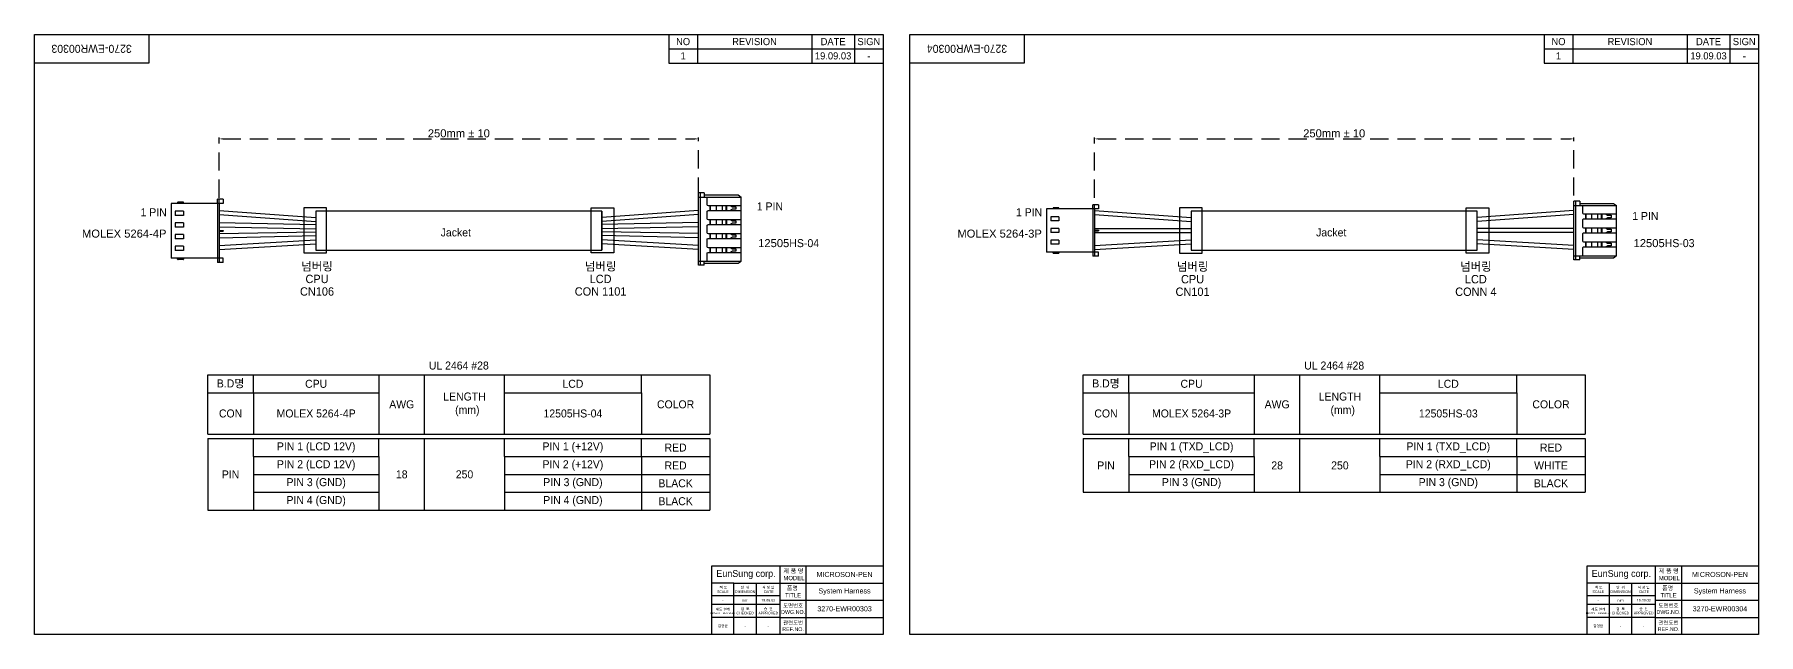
# Model space of a CAD drawing. Header units: millimetres. Extents: x 0 to 2432, y -889 to 868.
# Drawn here: x 1226 to 2432, y 448 to 868 of the extents above; entities that cross this region are included whole.
import ezdxf

# ---------------------------------------------------------------- set-up
doc = ezdxf.new("R2010")
doc.units = ezdxf.units.MM
doc.linetypes.add('DASHED', pattern=[19.05, 12.7, -6.35])
for name, color, linetype in [('0 @ 1', 7, 'Continuous'), ('4', 133, 'Continuous'), ('CURITY-KONA-PEN-ASSY_DXF_FORMAT', 7, 'Continuous')]:
    doc.layers.add(name, color=color, linetype=linetype)
doc.styles.get("Standard").update_dxf_attribs({"font": 'arial.ttf'})
doc.styles.add('TEXTSTYLE_8', font='shanno.ttf')
doc.styles.add('주석', font='gulim.ttc')
doc.dimstyles.new('ISO-25$0', dxfattribs={"dimtxt": 2.5, "dimasz": 2.5, "dimexe": 1, "dimexo": 1, "dimgap": 1, "dimtad": 1, "dimdec": 4, "dimdsep": 46, "dimtxsty": 'Standard', "dimcen": 2.5, "dimadec": 0, "dimazin": 2, "dimtfac": 1, "dimtdec": 4, "dimtmove": 0, "dimatfit": 3, "dimfxl": 0, "dimarcsym": 0})

# ---------------------------------------------------------------- blocks, each defined once
blk = doc.blocks.new('*D13')
at = {"color": 0, "linetype": 'DASHED', "lineweight": -2}
for p, q in [((1354.9, 753.8), (1354.9, 796)), ((1357.4, 795), (1687.9, 795)), ((1690.4, 755.3), (1690.4, 796))]:
    blk.add_line(p, q, dxfattribs=at)
at = {"color": 0}
for points in [[(1357.4, 795.5), (1357.4, 794.6), (1354.9, 795)], [(1687.9, 794.6), (1687.9, 795.5), (1690.4, 795)]]:
    blk.add_solid(points, dxfattribs=at)
at = {"layer": 'Defpoints', "color": 0}
for p in [(1690.4, 795), (1354.9, 752.8), (1690.4, 754.3)]:
    blk.add_point(p, dxfattribs=at)
at = {"color": 0, "insert": (1522.7, 798.9), "char_height": 2.5, "attachment_point": 5}
blk.add_mtext('{\\H2.24x;250mm ± 10}', dxfattribs=at)
blk = doc.blocks.new('*D14')
at = {"color": 0, "linetype": 'DASHED', "lineweight": -2}
for p, q in [((1967.6, 753.8), (1967.6, 796)), ((1970.1, 795), (2300.7, 795)), ((2303.2, 755.3), (2303.2, 796))]:
    blk.add_line(p, q, dxfattribs=at)
at = {"color": 0}
for points in [[(1970.1, 795.5), (1970.1, 794.6), (1967.6, 795)], [(2300.7, 794.6), (2300.7, 795.5), (2303.2, 795)]]:
    blk.add_solid(points, dxfattribs=at)
at = {"layer": 'Defpoints', "color": 0}
for p in [(2303.2, 795), (1967.6, 752.8), (2303.2, 754.3)]:
    blk.add_point(p, dxfattribs=at)
at = {"color": 0, "insert": (2135.4, 798.9), "char_height": 2.5, "attachment_point": 5}
blk.add_mtext('{\\H2.24x;250mm ± 10}', dxfattribs=at)

msp = doc.modelspace()

# ---------------------------------------------------------------- linework, layer by layer
for p, q in [((1225.65332, 868.11213), (1819.65332, 868.11213)), ((1225.65332, 448.11213), (1225.65332, 868.11213)), ((1305.65332, 868.11213), (1305.65332, 848.11213)), ((1669.65332, 868.11213), (1669.65332, 848.11213)), ((1669.65332, 858.11213), (1819.65332, 858.11213)), ((1689.65332, 868.11213), (1689.65332, 848.11213)), ((1769.65332, 868.11213), (1769.65332, 848.11213)), ((1799.65332, 868.11213), (1799.65332, 848.11213)), ((1819.65332, 868.11213), (1819.65332, 448.11213)), ((1838.3878, 868.11213), (2432.3878, 868.11213)), ((1838.3878, 448.11213), (1838.3878, 868.11213)), ((1918.3878, 868.11213), (1918.3878, 848.11213)), ((2282.3878, 868.11213), (2282.3878, 848.11213)), ((2282.3878, 858.11213), (2432.3878, 858.11213)), ((2302.3878, 868.11213), (2302.3878, 848.11213)), ((2382.3878, 868.11213), (2382.3878, 848.11213)), ((2412.3878, 868.11213), (2412.3878, 848.11213)), ((2432.3878, 868.11213), (2432.3878, 448.11213)), ((1305.65332, 848.11213), (1225.65332, 848.11213)), ((1669.65332, 848.11213), (1819.65332, 848.11213)), ((1918.3878, 848.11213), (1838.3878, 848.11213)), ((2282.3878, 848.11213), (2432.3878, 848.11213)), ((1357.76652, 749.88439), (1321.30816, 749.88439)), ((1321.30816, 749.88439), (1321.30816, 711.45845)), ((1325.83695, 750.4631), (1325.83695, 749.88439)), ((1329.69937, 750.75245), (1326.12631, 750.75245)), ((1329.98872, 749.88439), (1329.98872, 750.4631)), ((1357.76652, 752.77791), (1353.71559, 752.77791)), ((1353.71559, 749.88439), (1353.71559, 752.77791)), ((1353.71559, 749.88439), (1353.71559, 711.45845)), ((1354.873, 749.88439), (1354.873, 752.77791)), ((1354.873, 749.88439), (1354.873, 711.45845)), ((1357.76652, 752.77791), (1357.76652, 749.88439)), ((1690.43365, 706.52727), (1690.43365, 757.23125)), ((1694.48457, 757.23125), (1690.43365, 757.23125)), ((1690.43365, 754.33773), (1720.29477, 754.33773)), ((1691.82254, 706.52727), (1691.82254, 757.23125)), ((1694.48457, 757.23125), (1694.48457, 754.33773)), ((1698.69737, 744.89002), (1698.69737, 748.36225)), ((1698.69737, 748.36225), (1720.29477, 748.36225)), ((1720.29477, 709.39257), (1720.29477, 754.33773)), ((1970.501, 748.90177), (1966.45007, 748.90177)), ((1966.45007, 746.00825), (1966.45007, 748.90177)), ((1967.60748, 746.00825), (1967.60748, 748.90177)), ((1970.501, 748.90177), (1970.501, 746.00825)), ((2303.16813, 710.41899), (2303.16813, 751.33129)), ((2307.21906, 751.33129), (2303.16813, 751.33129)), ((2303.16813, 748.43777), (2333.02926, 748.43777)), ((2304.55702, 710.41899), (2304.55702, 751.33129)), ((2307.21906, 751.33129), (2307.21906, 748.43777)), ((2333.02926, 713.28428), (2333.02926, 748.43777)), ((1324.20168, 744.35777), (1324.20168, 741.46425)), ((1329.98872, 744.35777), (1324.20168, 744.35777)), ((1329.98872, 741.46425), (1324.20168, 741.46425)), ((1324.20168, 736.19804), (1324.20168, 733.30452)), ((1329.98872, 736.19804), (1324.20168, 736.19804)), ((1329.98872, 744.35777), (1329.98872, 741.46425)), ((1329.98872, 736.19804), (1329.98872, 733.30452)), ((1354.873, 744.88893), (1422.63454, 740.04204)), ((1354.873, 744.35777), (1354.873, 744.35777)), ((1354.873, 741.99541), (1422.63454, 737.14852)), ((1354.873, 736.56942), (1422.63454, 735.19008)), ((1422.63454, 744.51277), (1422.63454, 730.87514)), ((1622.58402, 744.51277), (1622.47321, 744.51277)), ((1690.43365, 744.88893), (1622.67211, 740.04204)), ((1622.67211, 744.51277), (1622.67211, 730.87514)), ((1690.43365, 741.99541), (1622.67211, 737.14852)), ((1690.43365, 736.56942), (1622.67211, 735.19008)), ((1698.69737, 744.89002), (1720.29477, 744.89002)), ((1698.69737, 735.09835), (1698.69737, 738.57058)), ((1698.69737, 738.57058), (1720.29477, 738.57058)), ((1934.04265, 746.00825), (1934.04265, 715.74203)), ((1970.501, 746.00825), (1934.04265, 746.00825)), ((1936.93617, 740.48163), (1936.93617, 737.58811)), ((1942.72321, 740.48163), (1936.93617, 740.48163)), ((1942.72321, 737.58811), (1936.93617, 737.58811)), ((1938.57144, 746.58696), (1938.57144, 746.00825)), ((1942.43385, 746.87631), (1938.86079, 746.87631)), ((1942.72321, 746.00825), (1942.72321, 746.58696)), ((1942.72321, 740.48163), (1942.72321, 737.58811)), ((1966.45007, 746.00825), (1966.45007, 715.74203)), ((1967.60748, 746.00825), (1967.60748, 715.74203)), ((1967.60748, 744.88893), (2035.36902, 740.04204)), ((1967.60748, 741.99541), (2035.36902, 737.14852)), ((2035.36902, 744.51277), (2035.36902, 730.87514)), ((2235.3185, 744.51277), (2235.2077, 744.51277)), ((2303.16813, 744.88893), (2235.40659, 740.04204)), ((2303.16813, 741.99541), (2235.40659, 737.14852)), ((2311.43186, 738.99007), (2311.43186, 742.46229)), ((2311.43186, 742.46229), (2333.02926, 742.46229)), ((2311.43186, 738.99007), (2333.02926, 738.99007)), ((1329.98872, 733.30452), (1324.20168, 733.30452)), ((1324.20168, 728.03832), (1324.20168, 725.1448)), ((1329.98872, 728.03832), (1324.20168, 728.03832)), ((1329.98872, 725.1448), (1324.20168, 725.1448)), ((1329.98872, 728.03832), (1329.98872, 725.1448)), ((1354.873, 733.4655), (1422.63454, 732.18394)), ((1354.873, 730.96077), (1357.76652, 730.96077)), ((1354.873, 730.38207), (1357.76652, 730.38207)), ((1354.873, 728.86197), (1422.63454, 729.90341)), ((1354.873, 725.67595), (1422.63454, 727.41557)), ((1354.873, 720.40975), (1422.63454, 724.38038)), ((1357.76652, 730.96077), (1357.76652, 730.38207)), ((1357.76652, 730.96077), (1357.76652, 730.38207)), ((1422.63454, 730.87514), (1422.63454, 717.23752)), ((1422.63454, 729.25859), (1422.63454, 724.59193)), ((1422.63454, 724.05633), (1422.63454, 717.89633)), ((1690.43365, 733.4655), (1622.67211, 732.18394)), ((1622.67211, 730.87514), (1622.67211, 717.23752)), ((1690.43365, 728.86197), (1622.67211, 729.90341)), ((1622.67211, 729.25859), (1622.67211, 724.59193)), ((1690.43365, 725.67595), (1622.67211, 727.41557)), ((1690.43365, 720.40975), (1622.67211, 724.38038)), ((1622.67211, 724.05633), (1622.67211, 717.89633)), ((1698.69737, 735.09835), (1720.29477, 735.09835)), ((1698.69737, 725.30668), (1698.69737, 728.7789)), ((1698.69737, 728.7789), (1720.29477, 728.7789)), ((1698.69737, 725.30668), (1720.29477, 725.30668)), ((1936.93617, 732.3219), (1936.93617, 729.42838)), ((1942.72321, 732.3219), (1936.93617, 732.3219)), ((1942.72321, 729.42838), (1936.93617, 729.42838)), ((1936.93617, 724.16217), (1936.93617, 721.26865)), ((1942.72321, 724.16217), (1936.93617, 724.16217)), ((1942.72321, 732.3219), (1942.72321, 729.42838)), ((1942.72321, 724.16217), (1942.72321, 721.26865)), ((1967.60748, 732.3219), (2035.36902, 732.3219)), ((1967.60748, 731.16449), (1970.501, 731.16449)), ((1967.60748, 730.58579), (1970.501, 730.58579)), ((1967.60748, 729.42838), (2035.36902, 729.42838)), ((1967.60748, 720.40975), (2035.36902, 724.38038)), ((1970.501, 731.16449), (1970.501, 730.58579)), ((1970.501, 731.16449), (1970.501, 730.58579)), ((2035.36902, 730.87514), (2035.36902, 717.23752)), ((2035.36902, 729.25859), (2035.36902, 724.59193)), ((2035.36902, 724.05633), (2035.36902, 717.89633)), ((2303.16813, 732.3219), (2235.40659, 732.3219)), ((2303.16813, 729.42838), (2235.40659, 729.42838)), ((2303.16813, 720.40975), (2235.40659, 724.38038)), ((2311.43186, 729.19839), (2311.43186, 732.67062)), ((2311.43186, 732.67062), (2333.02926, 732.67062)), ((2311.43186, 729.19839), (2333.02926, 729.19839)), ((1324.20168, 719.87859), (1324.20168, 716.98507)), ((1329.98872, 719.87859), (1324.20168, 719.87859)), ((1329.98872, 716.98507), (1324.20168, 716.98507)), ((1329.98872, 719.87859), (1329.98872, 716.98507)), ((1354.873, 717.51623), (1422.63454, 721.48686)), ((1355.26199, 716.98507), (1355.26199, 716.98507)), ((1355.26199, 716.98507), (1355.26199, 716.98507)), ((1422.63454, 717.23752), (1622.67211, 717.23752)), ((1690.43365, 717.51623), (1622.67211, 721.48686)), ((1698.69737, 715.51501), (1698.69737, 718.98723)), ((1698.69737, 718.98723), (1720.29477, 718.98723)), ((1698.69737, 715.51501), (1720.29477, 715.51501)), ((1970.501, 715.74203), (1934.04265, 715.74203)), ((1942.72321, 721.26865), (1936.93617, 721.26865)), ((1938.57144, 715.16333), (1938.57144, 715.74203)), ((1942.43385, 714.87397), (1938.86079, 714.87397)), ((1942.72321, 715.74203), (1942.72321, 715.16333)), ((1966.45007, 715.74203), (1966.45007, 712.84851)), ((1970.501, 712.84851), (1966.45007, 712.84851)), ((1967.60748, 717.51623), (2035.36902, 721.48686)), ((1967.60748, 715.74203), (1967.60748, 712.84851)), ((1970.501, 712.84851), (1970.501, 715.74203)), ((2035.36902, 717.23752), (2235.40659, 717.23752)), ((2303.16813, 717.51623), (2235.40659, 721.48686)), ((2303.16813, 713.28428), (2333.02926, 713.28428)), ((2307.21906, 710.41899), (2307.21906, 713.28428)), ((2311.43186, 719.40672), (2311.43186, 722.87895)), ((2311.43186, 722.87895), (2333.02926, 722.87895)), ((2311.43186, 719.40672), (2333.02926, 719.40672)), ((1357.76652, 711.45845), (1321.30816, 711.45845)), ((1325.83695, 710.87974), (1325.83695, 711.45845)), ((1329.69937, 710.59039), (1326.12631, 710.59039)), ((1329.98872, 711.45845), (1329.98872, 710.87974)), ((1353.71559, 711.45845), (1353.71559, 708.56493)), ((1357.76652, 708.56493), (1353.71559, 708.56493)), ((1354.873, 711.45845), (1354.873, 708.56493)), ((1357.76652, 708.56493), (1357.76652, 711.45845)), ((1690.43365, 709.39257), (1720.29477, 709.39257)), ((1694.48457, 706.52727), (1690.43365, 706.52727)), ((1694.48457, 706.52727), (1694.48457, 709.39257)), ((2307.21906, 710.41899), (2303.16813, 710.41899)), ((1346.93924, 629.96514), (1698.3674, 629.96514)), ((1346.93924, 588.43272), (1346.93924, 629.96514)), ((1378.88726, 617.18593), (1378.88726, 629.96514)), ((1466.7443, 629.96514), (1466.7443, 588.43272)), ((1498.69231, 588.43272), (1498.69231, 629.96514)), ((1554.60134, 588.43272), (1554.60134, 629.96514)), ((1650.44538, 617.18593), (1650.44538, 629.96514)), ((1698.3674, 629.96514), (1698.3674, 588.43272)), ((1959.67373, 629.96514), (2311.10188, 629.96514)), ((1959.67373, 588.43272), (1959.67373, 629.96514)), ((1991.62174, 617.18593), (1991.62174, 629.96514)), ((2079.47878, 629.96514), (2079.47878, 588.43272)), ((2111.42679, 588.43272), (2111.42679, 629.96514)), ((2167.33582, 588.43272), (2167.33582, 629.96514)), ((2263.17986, 617.18593), (2263.17986, 629.96514)), ((2311.10188, 629.96514), (2311.10188, 588.43272)), ((1346.93924, 617.18593), (1466.7443, 617.18593)), ((1378.88726, 617.18593), (1378.88726, 588.43272)), ((1554.60134, 617.18593), (1650.44538, 617.18593)), ((1650.44538, 617.18593), (1650.44538, 588.43272)), ((1959.67373, 617.18593), (2079.47878, 617.18593)), ((1991.62174, 617.18593), (1991.62174, 588.43272)), ((2167.33582, 617.18593), (2263.17986, 617.18593)), ((2263.17986, 617.18593), (2263.17986, 588.43272)), ((1346.93924, 588.43272), (1698.3674, 588.43272)), ((1346.93924, 585.23792), (1698.3674, 585.23792)), ((1346.93924, 585.23792), (1346.93924, 535.13403)), ((1378.88726, 572.71195), (1378.88726, 585.23792)), ((1466.7443, 572.71195), (1466.7443, 585.23792)), ((1498.69231, 535.13403), (1498.69231, 585.23792)), ((1554.60134, 572.71195), (1554.60134, 585.23792)), ((1650.44538, 572.71195), (1650.44538, 585.23792)), ((1698.3674, 585.23792), (1698.3674, 547.66)), ((1959.67373, 588.43272), (2311.10188, 588.43272)), ((1959.67373, 585.23792), (2311.10188, 585.23792)), ((1959.67373, 585.23792), (1959.67373, 547.66)), ((1991.62174, 572.71195), (1991.62174, 585.23792)), ((2079.47878, 572.71195), (2079.47878, 585.23792)), ((2111.42679, 547.66), (2111.42679, 585.23792)), ((2167.33582, 572.71195), (2167.33582, 585.23792)), ((2263.17986, 572.71195), (2263.17986, 585.23792)), ((2311.10188, 585.23792), (2311.10188, 547.66)), ((1378.88726, 572.71195), (1466.7443, 572.71195)), ((1378.88726, 572.71195), (1378.88726, 560.18597)), ((1466.7443, 572.71195), (1466.7443, 560.18597)), ((1554.60134, 572.71195), (1650.44538, 572.71195)), ((1554.60134, 572.71195), (1554.60134, 560.18597)), ((1650.44538, 572.71195), (1650.44538, 560.18597)), ((1650.44538, 572.71195), (1698.3674, 572.71195)), ((1991.62174, 572.71195), (2079.47878, 572.71195)), ((1991.62174, 572.71195), (1991.62174, 560.18597)), ((2079.47878, 572.71195), (2079.47878, 560.18597)), ((2167.33582, 572.71195), (2263.17986, 572.71195)), ((2167.33582, 572.71195), (2167.33582, 560.18597)), ((2263.17986, 572.71195), (2263.17986, 560.18597)), ((2263.17986, 572.71195), (2311.10188, 572.71195)), ((1378.88726, 560.18597), (1466.7443, 560.18597)), ((1378.88726, 560.18597), (1378.88726, 560.18597)), ((1378.88726, 560.18597), (1378.88726, 560.18597)), ((1378.88726, 560.18597), (1378.88726, 547.66)), ((1466.7443, 560.18597), (1466.7443, 547.66)), ((1554.60134, 560.18597), (1650.44538, 560.18597)), ((1554.60134, 560.18597), (1554.60134, 547.66)), ((1650.44538, 560.18597), (1650.44538, 547.66)), ((1650.44538, 560.18597), (1698.3674, 560.18597)), ((1991.62174, 560.18597), (2079.47878, 560.18597)), ((1991.62174, 560.18597), (1991.62174, 560.18597)), ((1991.62174, 560.18597), (1991.62174, 560.18597)), ((1991.62174, 560.18597), (1991.62174, 547.66)), ((2079.47878, 560.18597), (2079.47878, 547.66)), ((2167.33582, 560.18597), (2263.17986, 560.18597)), ((2167.33582, 560.18597), (2167.33582, 547.66)), ((2263.17986, 560.18597), (2263.17986, 547.66)), ((2263.17986, 560.18597), (2311.10188, 560.18597)), ((1378.88726, 547.66), (1466.7443, 547.66)), ((1378.88726, 547.66), (1378.88726, 535.13403)), ((1466.7443, 547.66), (1466.7443, 535.13403)), ((1554.60134, 547.66), (1650.44538, 547.66)), ((1554.60134, 547.66), (1554.60134, 535.13403)), ((1650.44538, 547.66), (1698.3674, 547.66)), ((1650.44538, 547.66), (1650.44538, 535.13403)), ((1698.3674, 547.66), (1698.3674, 535.13403)), ((1959.67373, 547.66), (2311.10188, 547.66)), ((1991.62174, 547.66), (2079.47878, 547.66)), ((1346.93924, 535.13403), (1698.3674, 535.13403)), ((1378.88726, 535.13403), (1466.7443, 535.13403)), ((1554.60134, 535.13403), (1650.44538, 535.13403)), ((1650.44538, 535.13403), (1698.3674, 535.13403)), ((1699.65332, 448.11213), (1699.65332, 496.11213)), ((1699.65332, 496.11213), (1819.65332, 496.11213)), ((1747.65332, 448.11213), (1747.65332, 496.11213)), ((1747.65332, 496.11213), (1765.65332, 496.11213)), ((1765.65332, 496.11213), (1765.65332, 448.11213)), ((2312.3878, 448.11213), (2312.3878, 496.11213)), ((2312.3878, 496.11213), (2432.3878, 496.11213)), ((2360.3878, 448.11213), (2360.3878, 496.11213)), ((2360.3878, 496.11213), (2378.3878, 496.11213)), ((2378.3878, 496.11213), (2378.3878, 448.11213)), ((1715.25332, 484.11213), (1699.65332, 484.11213)), ((1715.25332, 448.11213), (1715.25332, 484.11213)), ((1715.25332, 484.11213), (1730.85332, 484.11213)), ((1730.85332, 484.11213), (1730.85332, 448.11213)), ((1730.85332, 484.11213), (1747.65332, 484.11213)), ((1747.65332, 484.11213), (1765.65332, 484.11213)), ((1765.65332, 484.11213), (1819.65332, 484.11213)), ((2327.9878, 484.11213), (2312.3878, 484.11213)), ((2327.9878, 448.11213), (2327.9878, 484.11213)), ((2327.9878, 484.11213), (2343.5878, 484.11213)), ((2343.5878, 484.11213), (2343.5878, 448.11213)), ((2343.5878, 484.11213), (2360.3878, 484.11213)), ((2360.3878, 484.11213), (2378.3878, 484.11213)), ((2378.3878, 484.11213), (2432.3878, 484.11213)), ((1747.65332, 475.11213), (1699.65332, 475.11213)), ((1747.65332, 472.11213), (1819.65332, 472.11213)), ((2360.3878, 475.11213), (2312.3878, 475.11213)), ((2360.3878, 472.11213), (2432.3878, 472.11213)), ((1747.65332, 469.11213), (1699.65332, 469.11213)), ((1747.65332, 460.11213), (1699.65332, 460.11213)), ((1747.65332, 460.11213), (1819.65332, 460.11213)), ((2360.3878, 469.11213), (2312.3878, 469.11213)), ((2360.3878, 460.11213), (2312.3878, 460.11213)), ((2360.3878, 460.11213), (2432.3878, 460.11213)), ((1819.65332, 448.11213), (1225.65332, 448.11213)), ((2432.3878, 448.11213), (1838.3878, 448.11213))]:
    msp.add_line(p, q)
at = {"linetype": 'Continuous'}
for p, q in [((1690.43365, 754.33773), (1696.58089, 754.33773)), ((1694.48457, 755.78449), (1718.19599, 755.78449)), ((1696.58089, 748.70621), (1696.58089, 754.33773)), ((1696.58089, 748.70621), (1697.12103, 748.36879)), ((1697.12103, 748.36879), (1698.69737, 748.36225)), ((1698.69737, 748.36225), (1698.69737, 744.89002)), ((1702.85431, 748.36225), (1702.85431, 744.89002)), ((1706.94622, 748.36225), (1706.94622, 744.89002)), ((1709.49607, 748.36225), (1709.49607, 744.89002)), ((1709.93099, 748.36225), (1709.93099, 744.89002)), ((1712.4667, 748.36225), (1713.94914, 747.49419)), ((1718.19599, 755.78449), (1720.29477, 754.33773)), ((2303.16813, 748.43777), (2309.31537, 748.43777)), ((2307.21906, 749.88453), (2330.93047, 749.88453)), ((2309.31537, 742.80626), (2309.31537, 748.43777)), ((2330.93047, 749.88453), (2333.02926, 748.43777)), ((1696.58089, 744.54606), (1697.12103, 744.88348)), ((1696.58089, 738.91454), (1696.58089, 744.54606)), ((1696.58089, 738.91454), (1697.12103, 738.57712)), ((1697.12103, 744.88348), (1698.69737, 744.89002)), ((1697.12103, 738.57712), (1698.69737, 738.57058)), ((1698.69737, 738.57058), (1698.69737, 735.09835)), ((1702.85431, 738.57058), (1702.85431, 735.09835)), ((1706.94622, 738.57058), (1706.94622, 735.09835)), ((1709.49607, 738.57058), (1709.49607, 735.09835)), ((1709.93099, 738.57058), (1709.93099, 735.09835)), ((1712.4667, 744.89002), (1713.94914, 745.76027)), ((1712.4667, 738.57058), (1713.94914, 737.70252)), ((1713.94914, 747.49419), (1716.45444, 747.49419)), ((1716.45444, 745.76027), (1713.94914, 745.76027)), ((1713.94914, 737.70252), (1716.45444, 737.70252)), ((1716.45444, 747.49419), (1716.45444, 745.76027)), ((1716.45444, 737.70252), (1716.45444, 735.9686)), ((2309.31537, 742.80626), (2309.85551, 742.46883)), ((2309.31537, 738.6461), (2309.85551, 738.98353)), ((2309.31537, 733.01458), (2309.31537, 738.6461)), ((2309.85551, 742.46883), (2311.43186, 742.46229)), ((2309.85551, 738.98353), (2311.43186, 738.99007)), ((2311.43186, 742.46229), (2311.43186, 738.99007)), ((2315.5888, 742.46229), (2315.5888, 738.99007)), ((2319.6807, 742.46229), (2319.6807, 738.99007)), ((2322.23056, 742.46229), (2322.23056, 738.99007)), ((2322.66547, 742.46229), (2322.66547, 738.99007)), ((2325.20118, 742.46229), (2326.68362, 741.59423)), ((2325.20118, 738.99007), (2326.68362, 739.86031)), ((2326.68362, 741.59423), (2329.18892, 741.59423)), ((2329.18892, 739.86031), (2326.68362, 739.86031)), ((2329.18892, 741.59423), (2329.18892, 739.86031)), ((1696.58089, 734.75438), (1697.12103, 735.09181)), ((1696.58089, 729.12287), (1696.58089, 734.75438)), ((1696.58089, 729.12287), (1697.12103, 728.78544)), ((1696.58089, 724.96271), (1697.12103, 725.30014)), ((1696.58089, 719.3312), (1696.58089, 724.96271)), ((1697.12103, 735.09181), (1698.69737, 735.09835)), ((1697.12103, 728.78544), (1698.69737, 728.7789)), ((1697.12103, 725.30014), (1698.69737, 725.30668)), ((1698.69737, 728.7789), (1698.69737, 725.30668)), ((1702.85431, 728.7789), (1702.85431, 725.30668)), ((1706.94622, 728.7789), (1706.94622, 725.30668)), ((1709.49607, 728.7789), (1709.49607, 725.30668)), ((1709.93099, 728.7789), (1709.93099, 725.30668)), ((1712.4667, 735.09835), (1713.94914, 735.9686)), ((1712.4667, 728.7789), (1713.94914, 727.91085)), ((1712.4667, 725.30668), (1713.94914, 726.17692)), ((1716.45444, 735.9686), (1713.94914, 735.9686)), ((1713.94914, 727.91085), (1716.45444, 727.91085)), ((1716.45444, 726.17692), (1713.94914, 726.17692)), ((1716.45444, 727.91085), (1716.45444, 726.17692)), ((2309.31537, 733.01458), (2309.85551, 732.67716)), ((2309.31537, 728.85443), (2309.85551, 729.19185)), ((2309.31537, 723.22291), (2309.31537, 728.85443)), ((2309.85551, 732.67716), (2311.43186, 732.67062)), ((2309.85551, 729.19185), (2311.43186, 729.19839)), ((2311.43186, 732.67062), (2311.43186, 729.19839)), ((2315.5888, 732.67062), (2315.5888, 729.19839)), ((2319.6807, 732.67062), (2319.6807, 729.19839)), ((2322.23056, 732.67062), (2322.23056, 729.19839)), ((2322.66547, 732.67062), (2322.66547, 729.19839)), ((2325.20118, 732.67062), (2326.68362, 731.80256)), ((2325.20118, 729.19839), (2326.68362, 730.06864)), ((2326.68362, 731.80256), (2329.18892, 731.80256)), ((2329.18892, 730.06864), (2326.68362, 730.06864)), ((2329.18892, 731.80256), (2329.18892, 730.06864)), ((1696.58089, 719.3312), (1697.12103, 718.99377)), ((1696.58089, 715.17104), (1697.12103, 715.50847)), ((1696.58089, 709.39257), (1696.58089, 715.17104)), ((1697.12103, 718.99377), (1698.69737, 718.98723)), ((1697.12103, 715.50847), (1698.69737, 715.51501)), ((1698.69737, 718.98723), (1698.69737, 715.51501)), ((1702.85431, 718.98723), (1702.85431, 715.51501)), ((1706.94622, 718.98723), (1706.94622, 715.51501)), ((1709.49607, 718.98723), (1709.49607, 715.51501)), ((1709.93099, 718.98723), (1709.93099, 715.51501)), ((1712.4667, 718.98723), (1713.94914, 718.11917)), ((1712.4667, 715.51501), (1713.94914, 716.38525)), ((1713.94914, 718.11917), (1716.45444, 718.11917)), ((1716.45444, 716.38525), (1713.94914, 716.38525)), ((1716.45444, 718.11917), (1716.45444, 716.38525)), ((2309.31537, 723.22291), (2309.85551, 722.88549)), ((2309.31537, 719.06276), (2309.85551, 719.40018)), ((2309.31537, 713.28428), (2309.31537, 719.06276)), ((2309.85551, 722.88549), (2311.43186, 722.87895)), ((2309.85551, 719.40018), (2311.43186, 719.40672)), ((2311.43186, 722.87895), (2311.43186, 719.40672)), ((2315.5888, 722.87895), (2315.5888, 719.40672)), ((2319.6807, 722.87895), (2319.6807, 719.40672)), ((2322.23056, 722.87895), (2322.23056, 719.40672)), ((2322.66547, 722.87895), (2322.66547, 719.40672)), ((2325.20118, 722.87895), (2326.68362, 722.01089)), ((2325.20118, 719.40672), (2326.68362, 720.27697)), ((2326.68362, 722.01089), (2329.18892, 722.01089)), ((2329.18892, 720.27697), (2326.68362, 720.27697)), ((2329.18892, 722.01089), (2329.18892, 720.27697)), ((2330.93047, 711.86575), (2333.02926, 713.31251)), ((1694.48457, 707.97403), (1718.19599, 707.97403)), ((1718.19599, 707.97403), (1720.29477, 709.42079)), ((2307.21906, 711.86575), (2330.93047, 711.86575))]:
    msp.add_line(p, q, dxfattribs=at)
for centre, start, end in [((1326.12631, 750.4631), 90, 180), ((1329.69937, 750.4631), 0, 90), ((1938.86079, 746.58696), 90, 180), ((1942.43385, 746.58696), 0, 90), ((1938.86079, 715.16333), 180, 270), ((1942.43385, 715.16333), 270, 0), ((1326.12631, 710.87974), 180, 270), ((1329.69937, 710.87974), 270, 0)]:
    msp.add_arc(centre, 0.28935, start, end)
at = {"layer": '4', "color": 7}
for p, q in [((1622.67211, 744.51277), (1422.63454, 744.51277)), ((1622.67211, 717.23752), (1622.67211, 744.51277)), ((2235.40659, 744.51277), (2035.36902, 744.51277)), ((2235.40659, 717.23752), (2235.40659, 744.51277))]:
    msp.add_line(p, q, dxfattribs=at)
for points in [[(1430.09965, 746.85029), (1414.23457, 746.85029), (1414.23457, 715.23512), (1430.09965, 715.23512)], [(1615.207, 746.85029), (1631.07207, 746.85029), (1631.07207, 715.23512), (1615.207, 715.23512)], [(2042.92687, 746.67157), (2027.0618, 746.67157), (2027.0618, 715.0564), (2042.92687, 715.0564)], [(2227.84873, 746.67157), (2243.71381, 746.67157), (2243.71381, 715.0564), (2227.84873, 715.0564)]]:
    msp.add_lwpolyline(points, close=True, dxfattribs=at)

# ---------------------------------------------------------------- texts
at = {"char_height": 5.6, "width": 80, "attachment_point": 5, "rotation": 180, "style": '주석'}
for s, insert in [('3270-EWR00303', (1265.65332, 858.11213)), ('3270-EWR00304', (1878.3878, 858.11213))]:
    msp.add_mtext(s, dxfattribs=dict(at, insert=insert))
at = {"attachment_point": 5, "style": '주석'}
for s, insert, char_height, width in [('19.09.03', (1784.65332, 853.11213), 5, 30), ('19.09.03', (2397.3878, 853.11213), 5, 30), ('B.D명', (1362.91325, 623.57554), 5.6, 31.9480142), ('CPU', (1422.81578, 623.57554), 5.6, 87.8570392), ('LENGTH\\P{\\fGulim|b0|i0|c129|p50;\\W1.93502; }(mm)', (1526.64682, 609.19893), 5.6, 55.9090249), ('LCD', (1602.52336, 623.57554), 5.6, 95.8440427), ('B.D명', (1975.64773, 623.57554), 5.6, 31.9480142), ('CPU', (2035.55026, 623.57554), 5.6, 87.8570392), ('LENGTH\\P{\\fGulim|b0|i0|c129|p50;\\W1.93502; }(mm)', (2139.38131, 609.19893), 5.6, 55.9090249), ('LCD', (2215.25784, 623.57554), 5.6, 95.8440427), ('CON', (1362.91325, 602.80933), 5.6, 31.9480142), ('MOLEX 5264-4P', (1422.81578, 602.80933), 5.6, 87.8570392), ('AWG', (1482.7183, 609.19893), 5.6, 31.9480142), ('12505HS-04', (1602.52336, 602.80933), 5.6, 95.8440427), ('COLOR', (1674.40639, 609.19893), 5.6, 47.9220214), ('CON', (1975.64773, 602.80933), 5.6, 31.9480142), ('MOLEX 5264-3P', (2035.55026, 602.80933), 5.6, 87.8570392), ('AWG', (2095.45279, 609.19893), 5.6, 31.9480142), ('12505HS-03', (2215.25784, 602.80933), 5.6, 95.8440427), ('COLOR', (2287.14087, 609.19893), 5.6, 47.9220214), ('PIN 1 (LCD 12V)', (1422.81578, 578.97493), 5.6, 87.8570392), ('RED', (1674.40639, 578.97493), 5.6, 47.9220214), ('PIN 1 (TXD_LCD)', (2035.55026, 578.97493), 5.6, 87.8570392), ('RED', (2287.14087, 578.97493), 5.6, 47.9220214), ('PIN 2 (LCD 12V)', (1422.81578, 566.44896), 5.6, 87.8570392), ('RED', (1674.40639, 566.44896), 5.6, 47.9220214), ('PIN', (1975.64773, 566.44896), 5.6, 31.9480142), ('PIN 2 (RXD_LCD)', (2035.55026, 566.44896), 5.6, 87.8570392), ('28', (2095.45279, 566.44896), 5.6, 31.9480142), ('250', (2139.38131, 566.44896), 5.6, 55.9090249), ('WHITE', (2287.14087, 566.44896), 5.6, 47.9220214), ('PIN', (1362.91325, 560.18597), 5.6, 31.9480142), ('PIN 3 (GND)', (1422.81578, 553.92299), 5.6, 87.8570392), ('18', (1482.7183, 560.18597), 5.6, 31.9480142), ('250', (1526.64682, 560.18597), 5.6, 55.9090249), ('PIN 3 (GND)', (1602.52336, 553.92299), 5.6, 95.8440427), ('BLACK', (1674.40639, 553.92299), 5.6, 47.9220214), ('PIN 3 (GND)', (2035.55026, 553.92299), 5.6, 87.8570392), ('PIN 3 (GND)', (2215.25784, 553.92299), 5.6, 95.8440427), ('BLACK', (2287.14087, 553.92299), 5.6, 47.9220214), ('PIN 4 (GND)', (1422.81578, 541.39702), 5.6, 87.8570392), ('BLACK', (1674.40639, 541.39702), 5.6, 47.9220214), ('EunSung corp.', (1723.65332, 490.11213), 4.7922, 48), ('{\\fGulim|b0|i0|c129|p50;\\W0.30066; }제 품 명  \\P MODEL', (1756.65332, 490.11213), 3, 18), ('MICROSON-PEN', (1792.65332, 490.11213), 3.6, 54), ('EunSung corp.', (2336.3878, 490.11213), 4.7922, 48), ('{\\fGulim|b0|i0|c129|p50;\\W0.30066; }제 품 명  \\P MODEL', (2369.3878, 490.11213), 3, 18), ('MICROSON-PEN', (2405.3878, 490.11213), 3.6, 54), ('{\\fGulim|b0|i0|c129|p50;\\W1.07709; }척 도 \\PSCALE', (1707.45332, 479.61213), 1.8, 15.6), ('-', (1707.45332, 472.11213), 1.8, 15.6), ('{단  위\\PDIMENSION}', (1723.05332, 479.61213), 1.8, 15.6), ('mm', (1723.05332, 472.11213), 1.8, 15.6), ('19.09.03', (1739.25332, 472.11213), 1.8, 16.8), ('작 성 일\\P{\\fGulim|b0|i0|c129|p50;\\W1.15198; }DATE', (1739.25332, 479.61213), 1.8, 16.8), ('{품명 \\W0.94493; \\W1;TITLE}', (1756.65332, 478.11213), 3, 18), ('System Harness', (1792.65332, 478.11213), 3.6, 54), ('{\\fGulim|b0|i0|c129|p50;\\W1.07709; }척 도 \\PSCALE', (2320.1878, 479.61213), 1.8, 15.6), ('-', (2320.1878, 472.11213), 1.8, 15.6), ('{단  위\\PDIMENSION}', (2335.7878, 479.61213), 1.8, 15.6), ('mm', (2335.7878, 472.11213), 1.8, 15.6), ('19.09.03', (2351.9878, 472.11213), 1.8, 16.8), ('작 성 일\\P{\\fGulim|b0|i0|c129|p50;\\W1.15198; }DATE', (2351.9878, 479.61213), 1.8, 16.8), ('{품명 \\W0.94493; \\W1;TITLE}', (2369.3878, 478.11213), 3, 18), ('System Harness', (2405.3878, 478.11213), 3.6, 54), ('{제도 설계\\P\\H0.66667x;DRAWN\\H1.49999x;\\W3.72022; \\H0.66667x;\\W1;DESIGNED}', (1707.45332, 464.61213), 1.8, 15.6), ('{검  토\\PCHECKED}', (1723.05332, 464.61213), 1.8, 15.6), ('{승  인\\PAPPROVED}', (1739.25332, 464.61213), 1.8, 16.8), ('도면번호 DWG.NO.', (1756.65332, 466.11213), 2.7, 18), ('3270-EWR00303', (1792.65332, 466.11213), 3.6, 54), ('{제도 설계\\P\\H0.66667x;DRAWN\\H1.49999x;\\W3.72022; \\H0.66667x;\\W1;DESIGNED}', (2320.1878, 464.61213), 1.8, 15.6), ('{검  토\\PCHECKED}', (2335.7878, 464.61213), 1.8, 15.6), ('{승  인\\PAPPROVED}', (2351.9878, 464.61213), 1.8, 16.8), ('도면번호 DWG.NO.', (2369.3878, 466.11213), 2.7, 18), ('3270-EWR00304', (2405.3878, 466.11213), 3.6, 54), ('김영윤', (1707.45332, 454.11213), 1.8, 15.6), ('-', (1723.05332, 454.11213), 1.8, 15.6), ('-', (1739.25332, 454.11213), 1.8, 16.8), ('관련도번\\PREF.NO.', (1756.65332, 454.11213), 2.7, 18), ('김영윤', (2320.1878, 454.11213), 1.8, 15.6), ('-', (2335.7878, 454.11213), 1.8, 15.6), ('-', (2351.9878, 454.11213), 1.8, 16.8), ('관련도번\\PREF.NO.', (2369.3878, 454.11213), 2.7, 18)]:
    msp.add_mtext(s, dxfattribs=dict(at, insert=insert, char_height=char_height, width=width))
at = {"char_height": 5.6, "width": 69.4203014, "attachment_point": 5}
for s, insert in [('MOLEX 5264-4P', (1288.47257, 728.70101)), ('MOLEX 5264-3P', (1901.20705, 728.70101))]:
    msp.add_mtext(s, dxfattribs=dict(at, insert=insert))
at = {"layer": '0 @ 1', "style": '주석'}
for s, insert, char_height, width, attachment_point in [('NO', (1679.65332, 863.11213), 5, 20, 5), ('REVISION', (1729.65332, 863.11213), 5, 80, 5), ('DATE', (1784.65332, 863.11213), 5, 30, 5), ('SIGN', (1809.65332, 863.11213), 5, 20, 5), ('NO', (2292.3878, 863.11213), 5, 20, 5), ('REVISION', (2342.3878, 863.11213), 5, 80, 5), ('DATE', (2397.3878, 863.11213), 5, 30, 5), ('SIGN', (2422.3878, 863.11213), 5, 20, 5), ('1', (1679.65332, 853.11213), 5, 20, 5), ('-', (1809.65332, 853.11213), 5.6, 20, 5), ('1', (2292.3878, 853.11213), 5, 20, 5), ('-', (2422.3878, 853.11213), 5.6, 20, 5), ('1 PIN', (1749.58607, 750.56835), 5.6, 35.8666684, 3), ('1 PIN', (1318.22624, 746.49873), 5.6, 35.8666684, 3), ('1 PIN', (1930.96072, 746.49873), 5.6, 35.8666684, 3), ('1 PIN', (2362.32056, 743.86922), 5.6, 35.8666684, 3), ('Jacket', (1520.57198, 729.52518), 5.6, 351.4281566, 5), ('Jacket', (2133.30646, 729.52518), 5.6, 351.4281566, 5), ('UL 2464 #28', (1522.65332, 636.35474), 5.6, 351.4281566, 5), ('UL 2464 #28', (2135.3878, 636.35474), 5.6, 351.4281566, 5), ('PIN 1 (+12V)', (1602.52336, 578.97493), 5.6, 95.8440427, 5), ('PIN 1 (TXD_LCD)', (2215.25784, 578.97493), 5.6, 95.8440427, 5), ('PIN 2 (+12V)', (1602.52336, 566.44896), 5.6, 95.8440427, 5), ('PIN 2 (RXD_LCD)', (2215.25784, 566.44896), 5.6, 95.8440427, 5), ('PIN 4 (GND)', (1602.52336, 541.39702), 5.6, 95.8440427, 5)]:
    msp.add_mtext(s, dxfattribs=dict(at, insert=insert, char_height=char_height, width=width, attachment_point=attachment_point))
at = {"layer": 'CURITY-KONA-PEN-ASSY_DXF_FORMAT', "color": 0, "linetype": 'Continuous', "char_height": 5.625, "width": 53.3450524, "attachment_point": 5, "line_spacing_factor": 0.9}
for s, insert in [('12505{\\fGulim|b0|i0|c129|p50;HS-04}', (1753.50283, 722.03379)), ('12505{\\fGulim|b0|i0|c129|p50;HS-03}', (2366.23731, 722.03379))]:
    msp.add_mtext(s, dxfattribs=dict(at, insert=insert))
at = {"layer": 'CURITY-KONA-PEN-ASSY_DXF_FORMAT', "color": 0, "linetype": 'Continuous', "char_height": 5.85, "width": 44.6954228, "attachment_point": 5, "line_spacing_factor": 0.9, "style": 'TEXTSTYLE_8'}
for s, insert in [('{\\f굴림|b0|i0|c129|p50;넘버링\\PCPU\\PCN106}', (1423.41258, 696.96975)), ('{\\f굴림|b0|i0|c129|p50;넘버링\\PLCD\\PCON 1101}', (1621.89406, 696.96975)), ('{\\f굴림|b0|i0|c129|p50;넘버링\\PCPU\\PCN101}', (2036.23981, 696.79102)), ('{\\f굴림|b0|i0|c129|p50;넘버링\\PLCD\\PCONN 4}', (2234.5358, 696.79102))]:
    msp.add_mtext(s, dxfattribs=dict(at, insert=insert))

# ---------------------------------------------------------------- dimensions: what is measured, and where the dimension line sits
at = {"linetype": 'DASHED'}
for base, p1, p2, picture, middle in [((1690.43365, 795.04003), (1354.873, 752.77791), (1690.43365, 754.33773), '*D13', (1522.65332, 798.89883)), ((2303.16813, 795.04003), (1967.60748, 752.77791), (2303.16813, 754.33773), '*D14', (2135.3878, 798.89883))]:
    dim = msp.add_linear_dim(base=base, p1=p1, p2=p2, text='{\\H2.24x;250mm ± 10}', dimstyle='ISO-25$0', dxfattribs=at)
    dim.commit()
    dim.dimension.update_dxf_attribs({"geometry": picture, "text_midpoint": middle})

doc.saveas('drawing.dxf')
